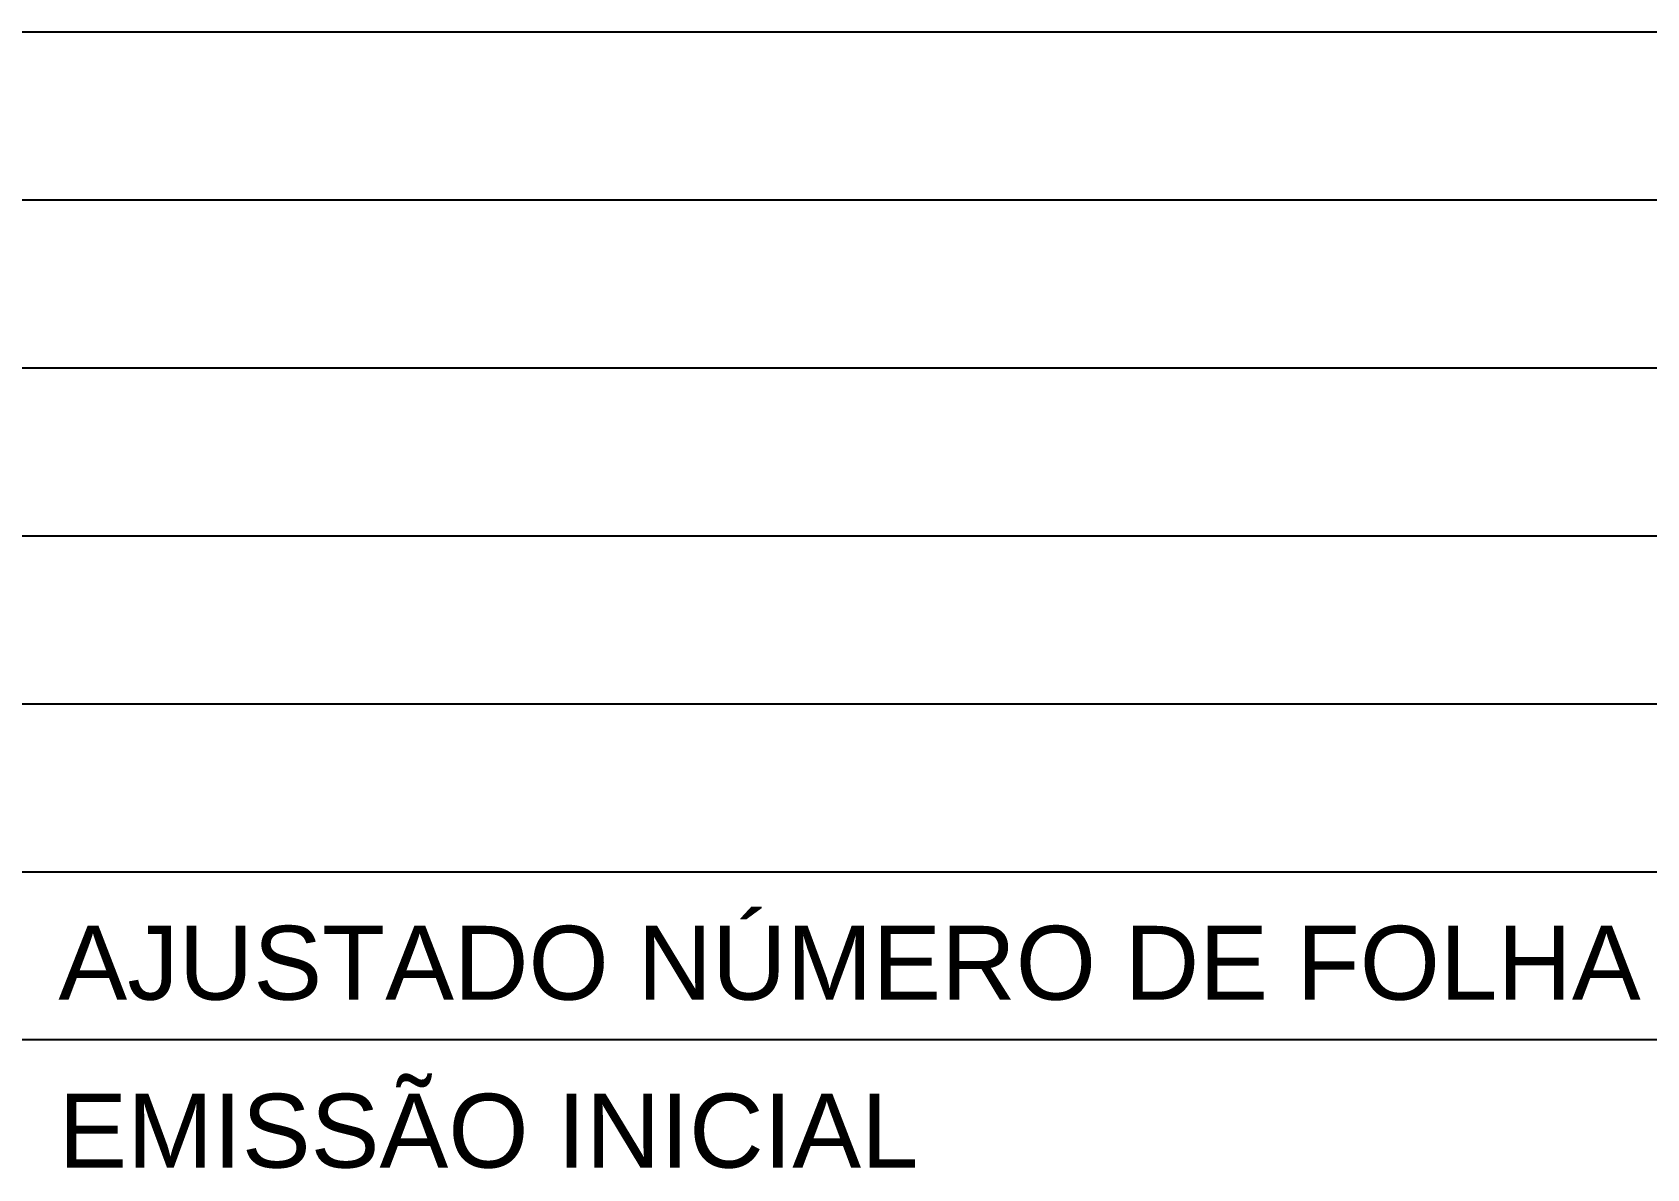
# Model space of a CAD drawing. Header units: millimetres. Extents: x -2368 to 4502, y -2283 to 2217.
# Drawn here: x 3753.3 to 3993.7, y -1524.3 to -1355.1 of the extents above; entities that cross this region are included whole.
import ezdxf

# ---------------------------------------------------------------- set-up
doc = ezdxf.new("R2010")
doc.units = ezdxf.units.MM
doc.header["$LTSCALE"] = 50
doc.layers.add('CARIMBO', color=7, linetype='Continuous')
doc.layers.add('TERRENO', color=3, linetype='Continuous', lineweight=30)
doc.styles.add('AR-REF', font='arial.ttf')

msp = doc.modelspace()

# ---------------------------------------------------------------- linework, layer by layer
at = {"layer": 'CARIMBO', "color": 1}
for p, q in [((4450.217093143132, -1355.095961489511), (3601.717093096566, -1355.095961489511)), ((4450.217093143132, -1380.095961489511), (3601.717093096566, -1380.095961489511)), ((4450.217093143132, -1405.095961489511), (3601.717093096566, -1405.095961489511)), ((4450.217093143132, -1430.095961489511), (3601.717093096566, -1430.095961489511)), ((4450.217093143132, -1455.095961489511), (3601.717093096566, -1455.095961489511)), ((4450.217093143132, -1480.095961489511), (3601.717093096566, -1480.095961489511)), ((4450.217093143132, -1505.095961489511), (3601.717093096566, -1505.095961489511))]:
    msp.add_line(p, q, dxfattribs=at)

# ---------------------------------------------------------------- texts
at = {"layer": 'TERRENO', "linetype": 'ByBlock', "style": 'AR-REF'}
for s, p in [('AJUSTADO NÚMERO DE FOLHA NA INDICAÇÃO DO CORTE A E DETALHE 02', (3757.192468201959, -1499.10692405903)), ('EMISSÃO INICIAL', (3757.19246820196, -1524.10692405903))]:
    msp.add_text(s, height=11, dxfattribs=at).set_placement(p)

doc.saveas('drawing.dxf')
